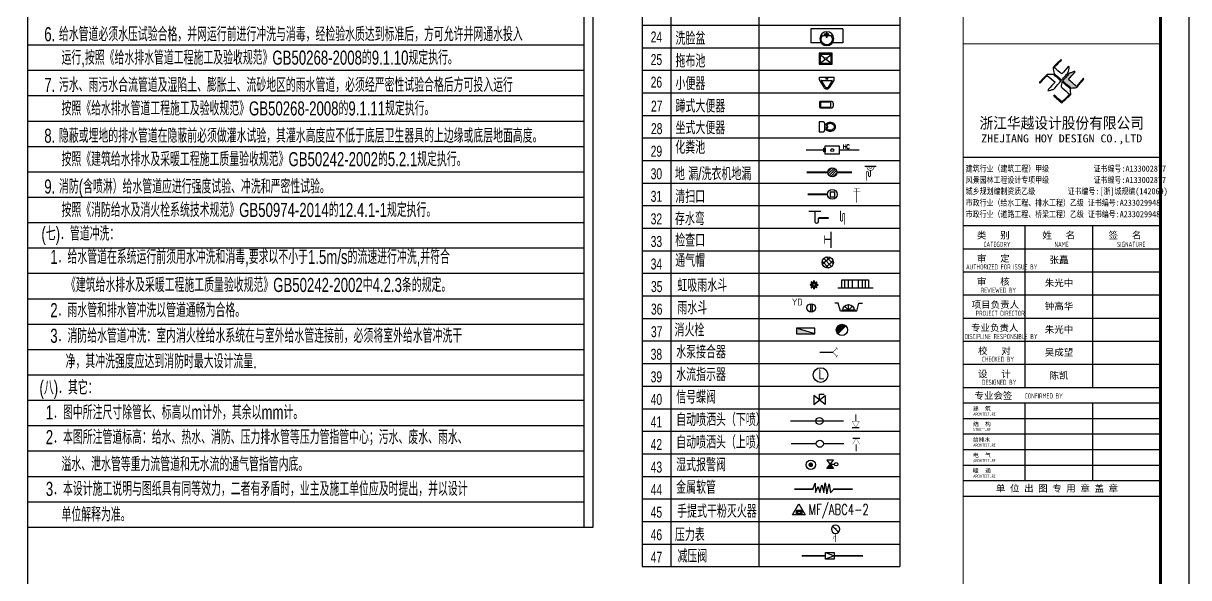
# Model space of a CAD drawing. Header units: millimetres. Extents: x 3804182 to 7463862, y 18008854 to 19247705.
# Drawn here: x 4766836 to 4808172, y 19074720 to 19094377 of the extents above; entities that cross this region are included whole.
import ezdxf
from ezdxf.enums import TextEntityAlignment as Align

# ---------------------------------------------------------------- set-up
doc = ezdxf.new("R2010")
doc.units = ezdxf.units.MM
doc.header["$LTSCALE"] = 1000
doc.header["$MEASUREMENT"] = 0
doc.linetypes.add('CONTINOUS', pattern=[0])
doc.linetypes.add('W_P', pattern=[7, 6, -1])
doc.layers.get('Defpoints').update_dxf_attribs({"color": 1})
for name, color, linetype in [('AXIS_外部', 171, 'Continuous'), ('EQUIP_地漏', 7, 'Continuous'), ('EQUIP_雨水斗', 7, 'Continuous'), ('HX-雨水斗', 140, 'Continuous'), ('JZ_0', 7, 'Continuous'), ('JZ__污水', 2, 'W_P'), ('JZ__污水标注', 2, 'Continuous'), ('JZ__给水', 3, 'Continuous'), ('JZ__给水标注', 3, 'Continuous'), ('JZ_DET1', 8, 'Continuous'), ('JZ_LVTRY', 9, 'Continuous'), ('JZ_TEXT', 42, 'Continuous'), ('JZ_TULI', 7, 'Continuous'), ('JZ_厨卫', 9, 'Continuous'), ('PIPE-消防', 1, 'Continuous'), ('PUB_TITLE', 4, 'Continuous'), ('TK', 4, 'Continuous'), ('VALVE_消防', 7, 'Continuous'), ('WP_F_PJ', 7, 'Continuous'), ('WP_G', 3, 'Continuous'), ('WP_G_PJ', 7, 'Continuous'), ('WP_L', 6, 'Continuous'), ('WP_L_PJ', 7, 'Continuous'), ('WP_P_PJ', 7, 'Continuous'), ('WP_S_PJ', 7, 'Continuous'), ('WW_F_PJ', 7, 'Continuous'), ('WW_PJ', 7, 'Continuous')]:
    doc.layers.add(name, color=color, linetype=linetype)
doc.styles.add('-宋体', font='', dxfattribs={"width": 0.8})
doc.styles.add('_HZTXT', font='txt.shx', dxfattribs={"width": 0.8, "bigfont": 'hztxt.shx'})
doc.styles.add('DIM_FONT', font='SIMPLEX', dxfattribs={"width": 0.7, "bigfont": 'GBCBIG'})
doc.styles.add('DXF', font='ros.shx', dxfattribs={"width": 0.7, "bigfont": 'hzs.shx'})
doc.styles.add('HT', font='simhei.ttf', dxfattribs={"width": 0.7})
doc.styles.add('HZ', font='rs.shx', dxfattribs={"width": 0.8, "bigfont": 'hztxt.shx'})
doc.styles.get("Standard").update_dxf_attribs({"font": 'gbenor.shx', "bigfont": 'gbcbig.shx'})
doc.styles.add('TSSD_REIN', font='tssdeng.shx', dxfattribs={"width": 0.7, "bigfont": 'tssdchn.shx'})
doc.styles.add('图签宋体', font='', dxfattribs={"height": 300})
doc.styles.add('图签黑体', font='simhei.ttf', dxfattribs={"height": 550})
doc.styles.get('-宋体').set_extended_font_data('SimSun')
doc.styles.get('图签宋体').set_extended_font_data('NSimSun')

# ---------------------------------------------------------------- blocks, each defined once
blk = doc.blocks.new('$QC011_1')
blk.add_line((0, 0), (0.5, 0))
blk.add_lwpolyline([(0.4, 0.5), (-0.4, 0.5), (0.4, -0.5), (-0.4, -0.5)], close=True)
blk.add_lwpolyline([(0, -0.5, 0.8, 0, 0), (0, 0, 0, 0, 0)], format="xyseb")
blk.add_circle((0.7, 0), 0.2)
at = {"width": 0.7, "flags": 1}
for tag in ['UNIT', 'WHAT', 'SPEC']:
    blk.add_attdef(tag, (0, 0), '', height=0.001, dxfattribs=at)
blk = doc.blocks.new('$QC011_0')
at = {"const_width": 62.5}
blk.add_lwpolyline([(-31, 0, 1), (31, 0, 1)], format="xyb", close=True, dxfattribs=at)
blk.add_circle((0, 0), 125)
at = {"style": 'HZ', "flags": 1}
for tag in ['UNIT', 'WHAT', 'SPEC']:
    blk.add_attdef(tag, (0, 0), '', height=0.001, dxfattribs=at)
blk = doc.blocks.new('$QC003_0')
blk.add_circle((0, 0), 125)
at = {"layer": 'Defpoints'}
blk.add_point((0, 0), dxfattribs=at)
at = {"style": 'HZ', "flags": 1}
for tag in ['UNIT', 'WHAT', 'SPEC']:
    blk.add_attdef(tag, (26, 0), '', height=0.001, dxfattribs=at)
blk = doc.blocks.new('$QC003_1')
blk.add_line((-125, -467), (125, -467))
at = {"const_width": 30}
blk.add_lwpolyline([(0, 0), (0, -250)], dxfattribs=at)
at = {"const_width": 10}
blk.add_lwpolyline([(-125, -250), (125, -250), (0, -467)], close=True, dxfattribs=at)
at = {"style": 'HZ', "width": 0.7, "flags": 1}
for tag in ['UNIT', 'WHAT', 'SPEC']:
    blk.add_attdef(tag, (0, 0), '', height=0.01, dxfattribs=at)
blk = doc.blocks.new('$QC005_1')
blk.add_circle((0, 0), 200)
blk.add_text('L', height=280).set_placement((-60, -117))
at = {"style": 'HZ', "flags": 1}
for tag in ['UNIT', 'WHAT', 'SPEC']:
    blk.add_attdef(tag, (0, 0), '', height=0.001, dxfattribs=at)
blk = doc.blocks.new('$VA037_1')
for p, q in [((0, 0), (0, 0.51)), ((0, 0.51), (0.4, 0.51))]:
    blk.add_line(p, q)
blk.add_lwpolyline([(-0.5, 0.4), (-0.5, -0.4), (0.5, 0.4), (0.5, -0.4)], close=True)
at = {"width": 0.7, "flags": 1}
for tag in ['UNIT', 'WHAT', 'SPEC']:
    blk.add_attdef(tag, (0, 0), '', height=0.001, dxfattribs=at)
blk = doc.blocks.new('_LV12')
for p, q in [((-250, -50), (-39, -219)), ((-250, -450), (-39, -281)), ((39, -219), (250, -50)), ((39, -281), (250, -450))]:
    blk.add_line(p, q)
for points in [[(300, -500), (300, 0), (-300, 0), (-300, -500)], [(250, -450), (250, -50), (-250, -50), (-250, -450)]]:
    blk.add_lwpolyline(points, close=True)
blk.add_circle((0, -250), 50)
blk = doc.blocks.new('_LV7')
for p, q in [((-170, -61), (-170, 0)), ((-170, 0), (170, 0)), ((170, -61), (170, 0)), ((-162, -88), (-69, -231)), ((-124, -91), (-43, -216)), ((-116, -76), (116, -76)), ((43, -216), (124, -91)), ((69, -231), (162, -88))]:
    blk.add_line(p, q)
blk.add_circle((0, -38), 17.7)
for centre, radius, start, end in [((-120, -61), 50, 180, 213.0863), ((-116, -86), 10, 90, 213.0863), ((0, -191), 80, 210, 330), ((0, -191), 50, 210, 330), ((116, -86), 10, 326.9137, 90), ((120, -61), 50, 326.9137, 0)]:
    blk.add_arc(centre, radius, start, end)
blk = doc.blocks.new('_LV6')
for p, q in [((-140, -340), (-140, -780)), ((-110, -340), (-110, -770)), ((100, -300), (-100, -300)), ((100, -330), (-100, -330)), ((110, -770), (110, -340)), ((140, -780), (140, -340)), ((140, -770), (-140, -770)), ((-30, -890), (30, -890))]:
    blk.add_line(p, q)
for centre, radius, start, end in [((-100, -340), 40, 90, 180), ((-100, -340), 10, 90, 180), ((100, -340), 40, 0, 90), ((100, -340), 10, 0, 90), ((-30, -780), 110, 180, 270), ((30, -780), 110, 270, 0)]:
    blk.add_arc(centre, radius, start, end)
blk = doc.blocks.new('_LV5')
for p, q in [((210, 0), (-210, 0)), ((-210, 0), (-210, -180)), ((210, -180), (210, 0)), ((160, -230), (-160, -230)), ((-101, -230), (-101, -254)), ((101, -230), (101, -254))]:
    blk.add_line(p, q)
blk.add_lwpolyline([(-135, -469, 0.080312), (-123, -544, 0.089014), (-92, -602, 0.104918), (-46, -639, 0.119812), (0, -650, 0.119812), (46, -639, 0.104918), (92, -602, 0.089014), (123, -544, 0.080312), (135, -469, 0.080312), (123, -395, 0.089014), (92, -337, 0.104918), (46, -300, 0.119812), (0, -288, 0.119812), (-46, -300, 0.104918), (-92, -337, 0.089014), (-123, -395, 0.080312)], format="xyb", close=True)
for points in [[(-39, -318, 0.073567), (-36, -339, 0.084454), (-27, -356, 0.10642), (-14, -368, 0.129709), (0, -372, 0.129709), (14, -368, 0.10642), (27, -356, 0.084454), (36, -339, 0.073567), (39, -318, 0.073567), (36, -298, 0.014016), (35, -295, 0.10642)], [(-35, -295, 0.013578), (-36, -298, 0.073567), (-39, -318, 0.073567)]]:
    blk.add_lwpolyline(points, format="xyb")
for centre, radius, start, end in [((-160, -180), 50, 180, 270), ((102, -469), 287, 161.6333, 180), ((102, -469), 287, 180, 198.3667), ((52, -453), 235, 141.2863, 161.6333), ((20, -427), 194, 134.8144, 141.2863), ((-151, -254), 50, 314.8144, 360), ((151, -254), 50, 180, 225.2555), ((-20, -427), 194, 38.7137, 45.2555), ((-52, -453), 235, 18.3667, 38.7137), ((160, -180), 50, 270, 360), ((-102, -469), 287, 0, 18.3667), ((-102, -469), 287, 341.6333, 360), ((52, -486), 235, 198.3667, 218.7137), ((20, -512), 194, 218.7137, 242.6714), ((0, -551), 150, 242.6714, 270), ((0, -551), 150, 270, 297.3286), ((-20, -512), 194, 297.3286, 321.2863), ((-52, -486), 235, 321.2863, 341.6333)]:
    blk.add_arc(centre, radius, start, end)
blk = doc.blocks.new('$QC001_2')
blk.add_line((-141, 59), (141, 341))
at = {"const_width": 200}
blk.add_lwpolyline([(71, 271, 0.668179), (-100, 200, 0.198912), (-71, 129, 1)], format="xyb", dxfattribs=at)
blk.add_circle((0, 200), 200)
at = {"style": 'HZ', "flags": 1}
for tag in ['UNIT', 'WHAT', 'SPEC']:
    blk.add_attdef(tag, (0, 0), '', height=0.0008, dxfattribs=at)
blk = doc.blocks.new('$QC001_5')
blk.add_line((-325, 200), (325, 0))
blk.add_lwpolyline([(325, 0), (325, 200), (-325, 200), (-325, 0)], close=True)
blk.add_solid([(-325, 200), (325, 200), (-325, 200), (325, 0)])
at = {"flags": 1}
for tag in ['UNIT', 'WHAT', 'SPEC']:
    blk.add_attdef(tag, (0, 0), '', height=0.001, dxfattribs=at)
blk = doc.blocks.new('$PS024_2')
blk.add_line((348, 500), (-52, 500))
for points, const_width in [([(275, 500, -1.067664), (25, 500)], 20), ([(205, 500, -1.159101), (95, 500, -1.067664)], 20), ([(0, 0), (0, 288, -1), (75, 288), (75, 188, 1), (150, 188), (150, 367)], 30)]:
    blk.add_lwpolyline(points, format="xyb", dxfattribs=dict(const_width=const_width))
at = {"style": 'HZ', "width": 0.7, "flags": 1}
for tag in ['WHAT', 'SPEC', 'UNIT']:
    blk.add_attdef(tag, (0, 0), '', height=0.001, dxfattribs=at)
blk = doc.blocks.new('$QC031_1')
blk.add_line((-93, 357), (93, 543))
blk.add_lwpolyline([(93, 543, 0, 50, 0), (-31, 456, 50, 50, 0)], format="xyseb")
for points, const_width in [([(0, 300), (0, 0)], 30), ([(0, 182), (75, 182), (75, 107)], 7.5)]:
    blk.add_lwpolyline(points, dxfattribs=dict(const_width=const_width))
blk.add_circle((0, 450), 150)
at = {"style": 'HZ', "flags": 1}
for tag in ['UNIT', 'WHAT', 'SPEC']:
    blk.add_attdef(tag, (0, 0), '', height=0.001, dxfattribs=at)
blk = doc.blocks.new('$QC004_1')
for points, const_width in [([(0, 0), (464, 0)], 50), ([(464, 0), (605, 141)], 20), ([(464, 0), (605, -141)], 20), ([(641, 106), (570, 177)], 20), ([(641, -106), (570, -177)], 20)]:
    blk.add_lwpolyline(points, dxfattribs=dict(const_width=const_width))
at = {"style": 'HZ', "flags": 1}
for tag in ['UNIT', 'WHAT', 'SPEC']:
    blk.add_attdef(tag, (0, 0), '', height=0.001, dxfattribs=at)
blk = doc.blocks.new('$PS004_0')
at = {"color": 7}
for p, q in [((-0.1, 0.49), (-0.1, -0.49)), ((0.1, 0.49), (0.1, -0.49))]:
    blk.add_line(p, q, dxfattribs=at)
blk.add_circle((0, 0), 0.5)
blk.add_text('YD', height=0.8).set_placement((-2.27, 0.29))
at = {"style": 'HZ', "flags": 1}
for tag in ['UNIT', 'WHAT', 'SPEC']:
    blk.add_attdef(tag, (0, 0), '', height=0.001, dxfattribs=at)
blk = doc.blocks.new('GPS_ws_dbqpw')
at = {"linetype": 'CONTINOUS'}
blk.add_line((93, 229), (-330, 229), dxfattribs=at)
at = {"linetype": 'CONTINOUS', "const_width": 45}
blk.add_lwpolyline([(0, 0), (0, -131, -1), (-118, -131), (-118, 229)], format="xyb", dxfattribs=at)
blk = doc.blocks.new('GPS_ws_jxk')
for points, const_width in [([(-220, 0), (0, 0)], 45), ([(-220, 150), (-220, -150)], 25)]:
    blk.add_lwpolyline(points, dxfattribs=dict(const_width=const_width))
blk = doc.blocks.new('GPS_ws_tqm')
for p, q in [((-1.95, 2.37), (0.26, 0.03)), ((0.81, 3.73), (-1.85, 1.3)), ((-1.4, 3.37), (1.3, 0.55)), ((1.85, 2.63), (-0.75, 0.19)), ((-0.55, 3.93), (1.88, 1.46))]:
    blk.add_line(p, q)
blk.add_circle((-0.03, 1.99), 2)
blk = doc.blocks.new('GPS_ws_dlpm')
for p, q in [((-108, 9), (-9, 108)), ((-100, -40), (40, 100)), ((-76, -76), (76, 76)), ((-38, -101), (101, 38)), ((12, -107), (107, -12))]:
    blk.add_line(p, q)
blk.add_circle((0, 0), 108)
blk = doc.blocks.new('GPS_ws_qskpm')
blk.add_lwpolyline([(-55, -55), (55, -55), (55, 55), (-55, 55)], close=True)
blk.add_circle((0, 0), 115)
blk = doc.blocks.new('$PS003_1')
for points, const_width in [([(-125, 407), (125, 407)], 20), ([(-100, 500), (100, 500)], 20), ([(0, 500), (0, 0)], 30)]:
    blk.add_lwpolyline(points, dxfattribs=dict(const_width=const_width))
at = {"style": 'HZ', "width": 0.7, "flags": 1}
for tag in ['UNIT', 'WHAT', 'SPEC']:
    blk.add_attdef(tag, (0, 0), '', height=0.001, dxfattribs=at)
blk = doc.blocks.new('_E33IEP')
for p, q in [((44, -21), (44, 20)), ((44, 20), (194, 20)), ((135, 135), (135, 20)), ((194, 20), (194, -21)), ((194, -21), (44, -21)), ((135, -21), (135, -144))]:
    blk.add_line(p, q)
for centre, radius in [((248, -5), 246), ((106, 56), 26.7), ((105, -55), 26.7)]:
    blk.add_circle(centre, radius)
blk.add_arc((274, -5), 197, 225.2527, 134.7473)
at = {"style": 'DIM_FONT', "width": 0.8, "flags": 9}
for tag in ['XSIZE', 'YSIZE']:
    blk.add_attdef(tag, (0, 0), '', height=0.5, dxfattribs=at)
at = {"width": 0.8, "flags": 9}
for tag in ['XSIZE', 'YSIZE']:
    blk.add_attdef(tag, (2, -251), '', height=150, dxfattribs=at)
blk = doc.blocks.new('$VA011_1')
blk.add_lwpolyline([(-0.5, 0.4), (0.5, 0.4), (0.5, -0.4), (-0.5, -0.4)], close=True)
blk.add_lwpolyline([(-0.5, 0.4), (0.5, 0), (-0.5, -0.4)])
at = {"width": 0.7, "flags": 1}
for tag in ['UNIT', 'WHAT', 'SPEC']:
    blk.add_attdef(tag, (0, 0), '', height=0.001, dxfattribs=at)
blk = doc.blocks.new('$QC006_2')
for points in [[(0, 260), (150, 0), (-150, 0)], [(-57, 109), (67, 109), (67, 19), (-57, 19)]]:
    blk.add_lwpolyline(points, close=True)
for points in [[(-57, 109), (67, 109), (67, 19), (-57, 109)], [(67, 19), (-57, 109), (-57, 19), (67, 109)], [(67, 109), (67, 19), (-57, 109), (-57, 19)]]:
    blk.add_solid(points)
at = {"style": 'HZ', "flags": 1}
for tag in ['UNIT', 'WHAT', 'SPEC']:
    blk.add_attdef(tag, (0, 0), '', height=0.001, dxfattribs=at)
at = {"style": 'HZ', "width": 0.7}
blk.add_attdef('TXT', (227, -1), '', height=250, dxfattribs=at)
blk = doc.blocks.new('$TWTSYS$00000552')
for p, q in [((-0.13, 0.02), (-0.36, 0.05)), ((-0.11, 0.08), (-0.29, 0.22)), ((-0.22, 0.29), (-0.22, 0.29)), ((-0.08, 0.11), (-0.22, 0.29)), ((-0.02, 0.13), (-0.05, 0.36)), ((0.02, 0.13), (0.05, 0.36)), ((0.05, 0.36), (0.05, 0.36)), ((0.08, 0.11), (0.22, 0.29)), ((0.11, 0.08), (0.29, 0.22)), ((0.13, 0.02), (0.36, 0.05)), ((0.29, 0.22), (0.29, 0.22)), ((-0.13, -0.02), (-0.36, -0.05)), ((-0.11, -0.08), (-0.29, -0.22)), ((-0.08, -0.11), (-0.22, -0.29)), ((-0.02, -0.13), (-0.05, -0.36)), ((-0.05, -0.36), (-0.05, -0.36)), ((0.02, -0.13), (0.05, -0.36)), ((0.08, -0.11), (0.22, -0.29)), ((0.11, -0.08), (0.29, -0.22)), ((0.13, -0.02), (0.36, -0.05)), ((0.22, -0.29), (0.22, -0.29)), ((0.36, -0.05), (0.36, -0.05))]:
    blk.add_line(p, q)
blk.add_circle((0, 0), 0.136)
for centre, radius, start, end in [((-0.37, 0), 0.047, 75.6038, 277.9707), ((-0.26, 0.26), 0.0468, 36.4862, 233.179), ((0, 0.37), 0.0468, 351.4862, 188.179), ((0.26, 0.26), 0.0468, 306.4862, 143.179), ((0.37, 0), 0.0478, 255.4656, 104.1996), ((-0.26, -0.26), 0.047, 120.6038, 322.9707), ((0, -0.37), 0.0468, 171.4862, 8.179), ((0.26, -0.26), 0.0468, 216.4862, 53.179)]:
    blk.add_arc(centre, radius, start, end)
blk = doc.blocks.new('虹吸ysd')
at = {"color": 0}
for p, q in [((-626, 0), (626, 0)), ((-478, 0), (-478, 291)), ((-478, 291), (466, 291)), ((-374, 0), (-374, 291)), ((-242, 0), (-242, 291)), ((-103, 0), (-103, 291)), ((111, 0), (111, 291)), ((247, 0), (247, 291)), ((359, 0), (359, 291)), ((466, 291), (466, 0))]:
    blk.add_line(p, q, dxfattribs=at)
blk = doc.blocks.new('2012_0718_145648')
at = {"linetype": 'ByBlock'}
for p, q in [((-368, 285), (-487, 285)), ((-288, 0), (-368, 285)), ((-288, 0), (288, 0)), ((-240, 32), (240, 32)), ((0, 32), (-141, 174)), ((0, 32), (0, 232)), ((0, 32), (141, 174)), ((288, 0), (368, 285)), ((368, 285), (487, 285))]:
    blk.add_line(p, q, dxfattribs=at)
blk.add_arc((3, 32), 200, 0, 180, dxfattribs=at)
blk = doc.blocks.new('A$C053D6479')
at = {"layer": 'PUB_TITLE'}
h = blk.add_hatch(color=256, dxfattribs=at)
h.dxf.hatch_style = 1
edge = h.paths.add_edge_path()
edge.add_spline(control_points=[(1026, 827), (1105, 920), (1188, 1008), (1266, 1102)], knot_values=[13, 13, 13, 13, 14, 14, 14, 14], degree=3, periodic=0)
edge.add_spline(control_points=[(1266, 1102), (1258, 1111), (1249, 1119), (1239, 1116)], knot_values=[12, 12, 12, 12, 13, 13, 13, 13], degree=3, periodic=0)
edge.add_spline(control_points=[(1239, 1116), (1210, 1107), (1179, 1092), (1144, 1077)], knot_values=[11, 11, 11, 11, 12, 12, 12, 12], degree=3, periodic=0)
edge.add_spline(control_points=[(1144, 1077), (1109, 1063), (1069, 1053), (1047, 1038)], knot_values=[10, 10, 10, 10, 11, 11, 11, 11], degree=3, periodic=0)
edge.add_spline(control_points=[(1047, 1038), (1028, 1026), (1007, 992), (991, 972)], knot_values=[9, 9, 9, 9, 10, 10, 10, 10], degree=3, periodic=0)
edge.add_spline(control_points=[(991, 972), (942, 913), (899, 868), (849, 810)], knot_values=[8, 8, 8, 8, 9, 9, 9, 9], degree=3, periodic=0)
edge.add_spline(control_points=[(849, 810), (842, 801), (822, 776), (822, 775)], knot_values=[7, 7, 7, 7, 8, 8, 8, 8], degree=3, periodic=0)
edge.add_spline(control_points=[(822, 775), (823, 771), (848, 752), (859, 744)], knot_values=[6, 6, 6, 6, 7, 7, 7, 7], degree=3, periodic=0)
edge.add_spline(control_points=[(859, 744), (949, 670), (1035, 592), (1122, 521)], knot_values=[5, 5, 5, 5, 6, 6, 6, 6], degree=3, periodic=0)
edge.add_spline(control_points=[(1122, 521), (1153, 527), (1185, 530), (1217, 533)], knot_values=[4, 4, 4, 4, 5, 5, 5, 5], degree=3, periodic=0)
edge.add_spline(control_points=[(1217, 533), (1246, 535), (1293, 532), (1316, 542)], knot_values=[3, 3, 3, 3, 4, 4, 4, 4], degree=3, periodic=0)
edge.add_spline(control_points=[(1316, 542), (1327, 547), (1338, 565), (1349, 579)], knot_values=[2, 2, 2, 2, 3, 3, 3, 3], degree=3, periodic=0)
edge.add_spline(control_points=[(1349, 579), (1423, 670), (1507, 759), (1572, 848)], knot_values=[1, 1, 1, 1, 2, 2, 2, 2], degree=3, periodic=0)
edge.add_spline(control_points=[(1572, 848), (1564, 852), (1561, 861), (1551, 862)], knot_values=[0, 0, 0, 0, 1, 1, 1, 1], degree=3, periodic=0)
edge.add_spline(control_points=[(1551, 862), (1469, 769), (1393, 671), (1310, 579)], knot_values=[15, 15, 15, 15, 16, 16, 16, 16], degree=3, periodic=0)
edge.add_spline(control_points=[(1310, 579), (1216, 662), (1118, 742), (1026, 827)], knot_values=[14, 14, 14, 14, 15, 15, 15, 15], degree=3, periodic=0)
at = {"layer": 'TK'}
for points, knots in [([(1031, 1298), (1066, 1286), (1054, 1262), (1045, 1224), (1036, 1188), (1031, 1158), (1024, 1121), (1020, 1104), (1017, 1085), (1012, 1071), (1004, 1052), (976, 1026), (956, 1003), (906, 946), (866, 899), (814, 839), (806, 829), (789, 806), (787, 806), (777, 804), (728, 856), (719, 864), (651, 922), (580, 978), (514, 1036), (509, 1106), (488, 1176), (479, 1247), (570, 1343), (663, 1436), (758, 1526), (764, 1523), (768, 1518), (774, 1515), (693, 1422), (599, 1343), (520, 1249), (607, 1171), (698, 1096), (789, 1021), (874, 1109), (950, 1206), (1031, 1298)], [0, 0, 0, 0, 1, 1, 1, 2, 2, 2, 3, 3, 3, 4, 4, 4, 5, 5, 5, 6, 6, 6, 7, 7, 7, 8, 8, 8, 9, 9, 9, 10, 10, 10, 11, 11, 11, 12, 12, 12, 13, 13, 13, 14, 14, 14, 14]), ([(555, 949), (624, 891), (699, 833), (760, 773), (689, 691), (614, 604), (539, 517), (529, 505), (516, 487), (506, 482), (492, 475), (469, 472), (452, 467), (416, 456), (383, 448), (342, 438), (323, 433), (297, 422), (293, 440), (291, 452), (313, 470), (322, 480), (400, 566), (477, 652), (553, 736), (460, 815), (366, 894), (270, 970), (183, 883), (101, 791), (16, 703), (-18, 714), (9, 735), (28, 755), (103, 838), (192, 930), (266, 1005), (319, 1009), (387, 1005), (442, 1007), (456, 1008), (472, 1011), (485, 1007), (507, 1000), (534, 967), (555, 949)], [0, 0, 0, 0, 1, 1, 1, 2, 2, 2, 3, 3, 3, 4, 4, 4, 5, 5, 5, 6, 6, 6, 7, 7, 7, 8, 8, 8, 9, 9, 9, 10, 10, 10, 11, 11, 11, 12, 12, 12, 13, 13, 13, 14, 14, 14, 15, 15, 15, 15]), ([(1551, 862), (1561, 861), (1564, 852), (1572, 848), (1507, 759), (1423, 670), (1349, 579), (1338, 565), (1327, 547), (1316, 542), (1293, 532), (1246, 535), (1217, 533), (1185, 530), (1153, 527), (1122, 521), (1035, 592), (949, 670), (859, 744), (848, 752), (823, 771), (822, 775), (822, 776), (842, 801), (849, 810), (899, 868), (942, 913), (991, 972), (1007, 992), (1028, 1026), (1047, 1038), (1069, 1053), (1109, 1063), (1144, 1077), (1179, 1092), (1210, 1107), (1239, 1116), (1249, 1119), (1258, 1111), (1266, 1102), (1188, 1008), (1105, 920), (1026, 827), (1118, 742), (1216, 662), (1310, 579), (1393, 671), (1469, 769), (1551, 862)], [0, 0, 0, 0, 1, 1, 1, 2, 2, 2, 3, 3, 3, 4, 4, 4, 5, 5, 5, 6, 6, 6, 7, 7, 7, 8, 8, 8, 9, 9, 9, 10, 10, 10, 11, 11, 11, 12, 12, 12, 13, 13, 13, 14, 14, 14, 15, 15, 15, 16, 16, 16, 16]), ([(1097, 490), (1100, 425), (1106, 361), (1107, 294), (1018, 207), (925, 121), (830, 33), (818, 21), (800, 0), (787, 0), (768, -1), (725, 49), (712, 60), (662, 103), (616, 143), (568, 186), (545, 207), (518, 224), (499, 250), (501, 259), (511, 261), (516, 267), (609, 192), (696, 111), (785, 33), (883, 118), (977, 208), (1070, 298), (992, 373), (892, 456), (803, 534), (791, 544), (768, 561), (766, 569), (761, 588), (776, 634), (780, 655), (785, 690), (788, 721), (795, 746), (897, 661), (998, 576), (1097, 490)], [0, 0, 0, 0, 1, 1, 1, 2, 2, 2, 3, 3, 3, 4, 4, 4, 5, 5, 5, 6, 6, 6, 7, 7, 7, 8, 8, 8, 9, 9, 9, 10, 10, 10, 11, 11, 11, 12, 12, 12, 13, 13, 13, 14, 14, 14, 14])]:
    blk.add_open_spline(points, degree=3, knots=knots, dxfattribs=at)
blk = doc.blocks.new('GeYuanFrame_81732782', base_point=(20.09, 4.53))
at = {"layer": 'PUB_TITLE'}
for points in [[(803.09, 235.33), (803.09, 292.73)], [(827.09, 235.33), (827.09, 292.73)], [(803.09, 202.33), (803.09, 229.83)], [(827.09, 202.33), (827.09, 229.83)]]:
    blk.add_lwpolyline(points, dxfattribs=at)
at = {"layer": 'TK'}
for p, q in [((781.09, 316.93), (851.09, 316.93)), ((781.09, 284.53), (851.09, 284.53)), ((781.09, 276.33), (851.09, 276.33)), ((781.09, 268.13), (851.09, 268.13)), ((781.09, 259.93), (851.09, 259.93)), ((781.09, 251.73), (851.09, 251.73)), ((781.09, 243.53), (851.09, 243.53)), ((781.09, 235.33), (851.09, 235.33)), ((781.09, 235.33), (851.09, 235.33))]:
    blk.add_line(p, q, dxfattribs=at)
blk.add_lwpolyline([(20.09, 4.53), (20.09, 598.53), (861.09, 598.53), (861.09, 4.53)], close=True, dxfattribs=at)
at = {"layer": 'TK', "const_width": 1}
blk.add_lwpolyline([(45.09, 588.53), (851.09, 588.53), (851.09, 14.53), (45.09, 14.53)], close=True, dxfattribs=at)
at = {"layer": 'TK'}
for points, const_width in [([(781.09, 588.53), (781.09, 14.53)], 0.4), ([(781.09, 357.14), (851.09, 357.14)], 0.35), ([(781.09, 292.73), (851.09, 292.73)], 0.35), ([(781.09, 292.73), (851.09, 292.73)], 0.35), ([(781.09, 235.33), (851.09, 235.33)], 0.35), ([(781.09, 202.33), (851.09, 202.33)], 0.35)]:
    blk.add_lwpolyline(points, dxfattribs=dict(at, const_width=const_width))
for points in [[(781.09, 292.73), (851.09, 292.73)], [(781.09, 235.33), (851.09, 235.33)], [(781.09, 229.83), (851.09, 229.83)], [(781.09, 224.33), (851.09, 224.33)], [(781.09, 218.83), (851.09, 218.83)], [(781.09, 213.33), (851.09, 213.33)], [(781.09, 207.83), (851.09, 207.83)], [(781.09, 202.33), (851.09, 202.33)], [(781.09, 196.83), (851.09, 196.83)]]:
    blk.add_lwpolyline(points, dxfattribs=at)
at = {"layer": 'PUB_TITLE', "xscale": 0.01000000000021828, "yscale": 0.01000000000021828, "zscale": 0.01}
blk.add_blockref('A$C053D6479', (808.19, 336.27), dxfattribs=at)
at = {"layer": 'TK'}
for s, height, style, width, p in [('浙江华越设计股份有限公司', 3.96, 'HT', 0.9, (816.07, 329.16)), ('ZHEJIANG HOY DESIGN CO.,LTD', 2.8, '图签黑体', 1.11, (816.06, 323.29))]:
    blk.add_text(s, height=height, dxfattribs=dict(at, style=style, width=width)).set_placement(p, align=Align.MIDDLE)
for s, height, style, width, p in [('建筑行业（建筑工程）甲级           证书编号:A133002877', 2.2, '-宋体', 0.8, (782, 311.83)), ('风景园林工程设计专项甲级           证书编号:A133002877', 2.2, '-宋体', 0.8, (782, 307.81)), ('城乡规划编制资质乙级        证书编号:[浙]城规编(142069)', 2.2, '-宋体', 0.8, (782, 303.82)), ('市政行业（给水工程、排水工程）乙级 证书编号:A233029948', 2.2, '-宋体', 0.8, (782, 299.74)), ('市政行业（道路工程、桥梁工程）乙级 证书编号:A233029948', 2.2, '-宋体', 0.8, (782, 295.69)), ('CATEGORY', 1.8, 'TSSD_REIN', 0.7, (788.32, 285.17)), ('NAME', 1.8, 'TSSD_REIN', 0.7, (813.51, 285.17)), ('SIGNATURE', 1.8, 'TSSD_REIN', 0.7, (835.66, 285.17)), ('AUTHORIZED FOR ISSUE BY', 1.8, 'TSSD_REIN', 0.7, (782.12, 277.17)), ('REVIEWED BY', 1.8, 'TSSD_REIN', 0.7, (787.36, 268.91)), ('PROJECT DIRECTOR', 1.8, 'TSSD_REIN', 0.7, (785.55, 260.74)), ('DISCIPLINE RESPONSIBLE BY', 1.8, 'TSSD_REIN', 0.7, (781.57, 252.48)), ('CHECKED BY', 1.8, 'TSSD_REIN', 0.7, (787.75, 244.44)), ('DESIGNED BY', 1.8, 'TSSD_REIN', 0.7, (787.76, 236.27)), ('CONFIRMED BY', 1.8, 'TSSD_REIN', 0.7, (802.94, 231.42)), ('ARCHITECTURE', 1.08, 'TSSD_REIN', 0.7, (784.65, 225.34)), ('STRUCTURE', 1.08, 'TSSD_REIN', 0.7, (784.65, 219.84)), ('ARCHITECTURE', 1.08, 'TSSD_REIN', 0.7, (784.65, 214.34)), ('ARCHITECTURE', 1.08, 'TSSD_REIN', 0.7, (784.65, 208.84)), ('ARCHITECTURE', 1.08, 'TSSD_REIN', 0.7, (784.65, 203.34))]:
    blk.add_text(s, height=height, dxfattribs=dict(at, style=style, width=width)).set_placement(p)
at = {"layer": 'TK', "style": '图签宋体'}
for s, height, p in [('类   别', 2.4, (785.97, 288.09)), ('姓   名', 2.4, (809.2, 288.09)), ('签   名', 2.4, (832.68, 288.09)), ('审   定', 2.4, (785.97, 279.89)), ('审   核', 2.4, (785.97, 271.69)), ('项目负责人', 2.4, (784.13, 263.49)), ('专业负责人', 2.4, (783.89, 255.29)), ('校   对', 2.4, (786.38, 247.09)), ('设   计', 2.4, (786.36, 238.89)), ('专业会签', 2.4, (785.12, 231.24)), ('建  筑', 1.44, (784.61, 227.11)), ('结  构', 1.44, (784.61, 221.61)), ('给排水', 1.44, (784.61, 216.11)), ('电  气', 1.44, (784.61, 210.61)), ('暖  通', 1.44, (784.61, 205.11)), ('单 位 出 图 专 用 章 盖 章', 2.4, (792.72, 198.35))]:
    blk.add_text(s, height=height, dxfattribs=at).set_placement(p)
at = {"layer": 'TK', "char_height": 2.4, "width": 24, "attachment_point": 5, "style": '图签宋体'}
for s, insert in [('张矗', (815.09, 280.4)), ('朱光中', (815.09, 272.23)), ('钟高华', (815.09, 264.03)), ('朱光中', (815.09, 255.76)), ('吴成望', (815.09, 247.63)), ('陈凯', (815.09, 239.43))]:
    blk.add_mtext(s, dxfattribs=dict(at, insert=insert))
blk = doc.blocks.new('$VALVE$00000546')
for p, q in [((-371, -30), (-282, 187)), ((-282, 187), (-271, -153)), ((-271, -153), (-183, 65)), ((-183, 65), (-127, -153)), ((-127, -153), (-55, 121)), ((-55, 121), (17, -153)), ((17, -153), (72, 191)), ((72, 191), (131, -191)), ((131, -191), (211, 154)), ((211, 154), (261, -156)), ((261, -156), (371, -30))]:
    blk.add_line(p, q)
for p in [(-371, -30), (371, -30)]:
    blk.add_point(p)

msp = doc.modelspace()

# ---------------------------------------------------------------- linework, layer by layer
at = {"layer": 'JZ_0', "color": 8}
for p, q in [((4766997.4, 19059384.9), (4766997.4, 19114312.5)), ((4786727.3, 19076512.5), (4786727.3, 19114312.5)), ((4787049.3, 19076512.5), (4787049.3, 19114312.5)), ((4766997.4, 19093612.5), (4786727.3, 19093612.5)), ((4766997.4, 19092712.5), (4786727.3, 19092712.5)), ((4766997.4, 19091812.5), (4786727.3, 19091812.5)), ((4766997.4, 19090912.5), (4786727.3, 19090912.5)), ((4766997.4, 19090012.5), (4786727.3, 19090012.5)), ((4766997.4, 19089112.5), (4786727.3, 19089112.5)), ((4766997.4, 19088212.5), (4786727.3, 19088212.5)), ((4766997.4, 19087312.5), (4786727.3, 19087312.5)), ((4766997.4, 19086412.5), (4786727.3, 19086412.5)), ((4766997.4, 19085512.5), (4786727.3, 19085512.5)), ((4766997.4, 19084612.5), (4786727.3, 19084612.5)), ((4766997.4, 19083712.5), (4786727.3, 19083712.5)), ((4766997.4, 19082812.5), (4786727.3, 19082812.5)), ((4766997.4, 19081912.5), (4786727.3, 19081912.5)), ((4766997.4, 19081012.5), (4786727.3, 19081012.5)), ((4766997.4, 19080112.5), (4786727.3, 19080112.5)), ((4766997.4, 19079212.5), (4786727.3, 19079212.5)), ((4766997.4, 19078312.5), (4786727.3, 19078312.5)), ((4766997.4, 19077412.5), (4786727.3, 19077412.5)), ((4766997.4, 19076512.5), (4787049.3, 19076512.5))]:
    msp.add_line(p, q, dxfattribs=at)
at = {"layer": 'JZ_0', "color": 3}
for p, q in [((4788789.6, 19114312.5), (4788789.6, 19075112.5)), ((4789801.4, 19114312.5), (4789801.4, 19075112.5)), ((4792929.4, 19114312.5), (4792929.4, 19091912.5)), ((4797929.4, 19114312.5), (4797929.4, 19075112.5)), ((4789801.4, 19093512.5), (4789801.4, 19075112.5)), ((4792929.4, 19093512.5), (4792929.4, 19075112.5)), ((4788789.6, 19075112.5), (4797929.4, 19075112.5))]:
    msp.add_line(p, q, dxfattribs=at)
at = {"layer": 'JZ_0', "linetype": 'CONTINOUS'}
for p, q in [((4795281.3, 19090029.5), (4795778.9, 19090029.5)), ((4795281.3, 19089737.7), (4795281.3, 19090029.5)), ((4795778.9, 19090029.5), (4795778.9, 19089737.7)), ((4795778.9, 19089737.7), (4795281.3, 19089737.7))]:
    msp.add_line(p, q, dxfattribs=at)
msp.add_circle((4795530.1, 19089883.6), 49.8, dxfattribs=at)
msp.add_circle((4795530.1, 19089883.6), 49.8, dxfattribs=at)
at = {"layer": 'JZ__污水', "const_width": 70}
for points in [[(4795370.1, 19089096), (4794624.8, 19089096)], [(4795694.1, 19089096), (4796227, 19089096)], [(4795360.5, 19088309.6), (4794658.1, 19088309.6)], [(4795034.1, 19087479.1), (4795397.2, 19087479.1)]]:
    msp.add_lwpolyline(points, dxfattribs=at)
at = {"layer": 'JZ__污水标注', "const_width": 30}
msp.add_lwpolyline([(4795971.9, 19087237.6), (4795971.9, 19087599.3, 1), (4795896.9, 19087599.3), (4795896.9, 19087399.3, -1), (4795821.9, 19087399.3), (4795821.9, 19087734)], format="xyb", dxfattribs=at)
at = {"layer": 'JZ__给水', "const_width": 50}
msp.add_lwpolyline([(4795483.4, 19086408.8), (4795483.4, 19086987.8)], dxfattribs=at)
at = {"layer": 'JZ_DET1'}
for p, q in [((4788789.6, 19094312.5), (4797929.4, 19094312.5)), ((4788789.6, 19093512.5), (4797929.4, 19093512.5)), ((4788789.6, 19092712.5), (4797929.4, 19092712.5)), ((4788789.6, 19091912.5), (4797929.4, 19091912.5)), ((4788789.6, 19091112.5), (4797929.4, 19091112.5)), ((4788789.6, 19090312.5), (4797929.4, 19090312.5)), ((4788789.6, 19089512.5), (4797929.4, 19089512.5)), ((4788789.6, 19088712.5), (4797929.4, 19088712.5)), ((4788789.6, 19087912.5), (4797929.4, 19087912.5)), ((4788789.6, 19087112.5), (4797929.4, 19087112.5)), ((4788789.6, 19086312.5), (4797929.4, 19086312.5)), ((4788789.6, 19085512.5), (4797929.4, 19085512.5)), ((4788789.6, 19084712.5), (4797929.4, 19084712.5)), ((4788789.6, 19083912.5), (4797929.4, 19083912.5)), ((4788789.6, 19083112.5), (4797929.4, 19083112.5)), ((4788789.6, 19082312.5), (4797929.4, 19082312.5)), ((4788789.6, 19081512.5), (4797929.4, 19081512.5)), ((4788789.6, 19080712.5), (4797929.4, 19080712.5)), ((4788789.6, 19079912.5), (4797929.4, 19079912.5)), ((4788789.6, 19079112.5), (4797929.4, 19079112.5)), ((4788789.6, 19078312.5), (4797929.4, 19078312.5)), ((4788789.6, 19077512.5), (4797929.4, 19077512.5)), ((4788789.6, 19076712.5), (4797929.4, 19076712.5)), ((4788789.6, 19075912.5), (4797929.4, 19075912.5))]:
    msp.add_line(p, q, dxfattribs=at)
at = {"layer": 'JZ_TULI'}
msp.add_lwpolyline([(4795231.5, 19089948.4), (4795281.3, 19089948.4), (4795281.3, 19089818.7), (4795231.5, 19089818.7)], close=True, dxfattribs=at)
at = {"layer": 'JZ_厨卫'}
for p, q in [((4795903.2, 19094180.8), (4794766, 19094180.8)), ((4794766, 19094180.8), (4794766, 19093680.8)), ((4795903.2, 19094180.8), (4795903.2, 19093680.8)), ((4795140.4, 19093680.8), (4794766, 19093680.8)), ((4795140.4, 19093680.8), (4795108.1, 19093680.8)), ((4795903.2, 19093680.8), (4795528.8, 19093680.8))]:
    msp.add_line(p, q, dxfattribs=at)
at = {"layer": 'PIPE-消防', "const_width": 50}
for points in [[(4794839.6, 19077858.1), (4794184.9, 19077858.1)], [(4795581.5, 19077858.1), (4796249.6, 19077858.1)]]:
    msp.add_lwpolyline(points, dxfattribs=at)
at = {"layer": 'WP_G', "const_width": 50}
for points in [[(4794600, 19089883.6), (4795231.5, 19089883.6)], [(4795778.9, 19089883.6), (4796489.8, 19089883.6)], [(4794438.9, 19075493.9), (4795293.1, 19075493.9)], [(4795593.1, 19075493.9), (4796618.4, 19075493.9)]]:
    msp.add_lwpolyline(points, dxfattribs=at)
at = {"layer": 'WP_L', "const_width": 50, "elevation": -1000}
for points in [[(4795073.8, 19080275.5), (4794047.5, 19080275.5)], [(4795073.8, 19080275.5), (4795934.4, 19080275.5)], [(4794963.2, 19079468.4), (4794061.8, 19079468.4)], [(4795213.2, 19079468.4), (4795948.8, 19079468.4)]]:
    msp.add_lwpolyline(points, dxfattribs=at)

# ---------------------------------------------------------------- block references
at = {"layer": 'AXIS_外部', "xscale": 100, "yscale": 100, "zscale": 100}
msp.add_blockref('GeYuanFrame_81732782', (4724071.6, 19058384.9), dxfattribs=at)
at = {"layer": 'EQUIP_地漏'}
msp.add_blockref('虹吸ysd', (4796351.8, 19084992.8), dxfattribs=at)
at = {"layer": 'EQUIP_雨水斗', "linetype": 'ByBlock', "xscale": -1}
msp.add_blockref('2012_0718_145648', (4796109.1, 19084170.5), dxfattribs=at)
at = {"layer": 'HX-雨水斗', "xscale": 337.5, "yscale": 337.5, "zscale": 337.5}
msp.add_blockref('$TWTSYS$00000552', (4794883.1, 19085103.1), dxfattribs=at)
at = {"layer": 'JZ__污水标注', "xscale": 1.5, "yscale": 1.5, "zscale": 1.5}
msp.add_blockref('GPS_ws_qskpm', (4795533, 19088309.6), dxfattribs=at)
at = {"layer": 'JZ__污水标注'}
for name, p in [('GPS_ws_dbqpw', (4795034.1, 19087479.1)), ('GPS_ws_jxk', (4795483.4, 19086714.9))]:
    msp.add_blockref(name, p, dxfattribs=at)
at = {"layer": 'JZ__污水标注', "color": 0, "xscale": 100, "yscale": 100, "zscale": 100}
msp.add_blockref('GPS_ws_tqm', (4795370.8, 19085701.4), dxfattribs=at)
at = {"layer": 'JZ__给水标注', "xscale": 1.5, "yscale": 1.5, "zscale": 1.5}
msp.add_blockref('GPS_ws_dlpm', (4795532.1, 19089096), dxfattribs=at)
at = {"layer": 'JZ_LVTRY'}
for name, p, xscale, yscale, zscale in [('_LV12', (4795296.2, 19093314.4), 0.7775999999139458, 0.7775999999139458, 0.7775999999139458), ('_LV7', (4795335.5, 19092470.7), 1.555200000060722, 1.555200000060722, 1.555200000060722)]:
    msp.add_blockref(name, p, dxfattribs=dict(at, xscale=xscale, yscale=yscale, zscale=zscale))
at = {"layer": 'JZ_LVTRY', "xscale": 0.8294400000013411, "yscale": 0.8294400000013411, "zscale": 0.8294400000013411, "rotation": 90}
for name, p in [('_LV6', (4794833.5, 19091493.3)), ('_LV5', (4795066, 19090706.7))]:
    msp.add_blockref(name, p, dxfattribs=at)
at = {"layer": 'JZ_厨卫', "xscale": -1, "rotation": 90}
msp.add_blockref('_E33IEP', (4795330, 19094080.8), dxfattribs=at)
at = {"layer": 'VALVE_消防'}
msp.add_blockref('$VALVE$00000546', (4795210.6, 19077888.2), dxfattribs=at)
at = {"layer": 'WP_F_PJ'}
for name, p in [('$QC001_2', (4795872.6, 19083305)), ('$QC004_1', (4795086.2, 19082712)), ('$QC003_0', (4795073.8, 19080275.5)), ('$QC003_0', (4795088.2, 19079468.4))]:
    msp.add_blockref(name, p, dxfattribs=at)
at = {"layer": 'WP_F_PJ', "rotation": 180}
msp.add_blockref('$QC001_5', (4794585.5, 19083564.9), dxfattribs=at)
at = {"layer": 'WP_G_PJ', "xscale": 300, "yscale": 300, "zscale": 300}
msp.add_blockref('$VA011_1', (4795443.1, 19075493.9), dxfattribs=at)
at = {"layer": 'WP_L_PJ'}
for name, p, xscale, yscale, zscale in [('$QC005_1', (4795113.3, 19081904.1), 1.300000000046566, 1.300000000046566, 1.300000000046566), ('$QC011_1', (4795458, 19078741.1), 300, 300, 300)]:
    msp.add_blockref(name, p, dxfattribs=dict(at, xscale=xscale, yscale=yscale, zscale=zscale))
at = {"layer": 'WP_P_PJ'}
msp.add_blockref('$PS003_1', (4796397.2, 19088018.8), dxfattribs=at)
at = {"layer": 'WP_P_PJ', "xscale": 300, "yscale": 300, "zscale": 300}
msp.add_blockref('$PS004_0', (4794782.1, 19084284.4), dxfattribs=at)
at = {"layer": 'WP_P_PJ', "xscale": -1}
msp.add_blockref('$QC031_1', (4795647.9, 19075985.8), dxfattribs=at)
at = {"layer": 'WP_S_PJ'}
msp.add_blockref('$PS024_2', (4796737.5, 19088794), dxfattribs=at)
at = {"layer": 'WW_F_PJ', "xscale": 1.330000000074506, "yscale": 1.330000000074506, "zscale": 1.330000000074506, "rotation": 180}
msp.add_blockref('$QC011_0', (4794767.3, 19078722.7), dxfattribs=at)
at = {"layer": 'WW_PJ', "xscale": 399.8999999999069, "yscale": 399.8999999999069, "zscale": 399.8999999999069}
msp.add_blockref('$VA037_1', (4795078.1, 19081018.8), dxfattribs=at)
at = {"layer": 'WW_PJ'}
msp.add_blockref('$QC003_1', (4796364, 19080516.4), dxfattribs=at)
at = {"layer": 'WW_PJ', "xscale": -1, "rotation": 180}
msp.add_blockref('$QC003_1', (4796378.4, 19079198.7), dxfattribs=at)
at = {"layer": 'WW_PJ', "ltscale": 0.1, "xscale": 1.5, "yscale": 1.5, "zscale": 1.5}
msp.add_blockref('$QC006_2', (4794345.6, 19076952), dxfattribs=at).add_auto_attribs({'TXT': 'MF/ABC4-2'})

# ---------------------------------------------------------------- texts
at = {"layer": 'JZ_0', "color": 4, "linetype": 'Continuous', "style": '_HZTXT', "width": 0.7}
msp.add_text('HC', height=155.52, dxfattribs=at).set_placement((4796028.2, 19090003.6), align=Align.MIDDLE)
at = {"layer": 'JZ_TEXT', "style": 'DXF', "width": 0.7}
for s, height, p in [('6. 给水管道必须水压试验合格，并网运行前进行冲洗与消毒，经检验水质达到标准后，方可允许并网通水投入', 500, (4767580.5, 19093741.1)), ('洗脸盆', 458.33, (4789968.7, 19093613.3)), ('运行,按照《给水排水管道工程施工及验收规范》GB50268-2008的9.1.10规定执行。', 500, (4768192.2, 19092909.4)), ('拖布池', 458.33, (4789968.7, 19092813.3)), ('7. 污水、雨污水合流管道及湿陷土、膨胀土、流砂地区的雨水管道，必须经严密性试验合格后方可投入运行', 500, (4767580.5, 19091941.1)), ('小便器', 458.33, (4789968.7, 19092013.3)), ('按照《给水排水管道工程施工及验收规范》GB50268-2008的9.1.11规定执行。', 500, (4768192.2, 19091109.4)), ('蹲式大便器', 458.33, (4789968.7, 19091213.3)), ('8. 隐蔽或埋地的排水管道在隐蔽前必须做灌水试验，其灌水高度应不低于底层卫生器具的上边缘或底层地面高度。', 500, (4767580.5, 19090141.1)), ('坐式大便器', 458.33, (4789968.7, 19090442.9)), ('化粪池', 458.33, (4789961.2, 19089749.6)), ('按照《建筑给水排水及采暖工程施工质量验收规范》GB50242-2002的5.2.1规定执行。', 500, (4768192.2, 19089309.4)), ('地 漏/洗衣机地漏', 458.33, (4789949.7, 19088812.2)), ('9. 消防(含喷淋）给水管道应进行强度试验、冲洗和严密性试验。', 500, (4767580.5, 19088341.1)), ('清扫口', 458.33, (4789961.2, 19088006)), ('按照《消防给水及消火栓系统技术规范》GB50974-2014的12.4.1-1规定执行。', 500, (4768192.2, 19087509.4)), ('存水弯', 458.33, (4789949.7, 19087218.8)), ('  (七)．管道冲洗：', 500, (4767219.2, 19086668.5)), ('检查口', 458.33, (4789961.2, 19086452.5)), ('1．给水管道在系统运行前须用水冲洗和消毒,要求以不小于1.5m/s的流速进行冲洗,并符合', 500, (4767792.8, 19085842.5)), ('通气帽', 458.33, (4789956.3, 19085737.8)), ('《建筑给水排水及采暖工程施工质量验收规范》GB50242-2002中4.2.3条的规定。', 500, (4768350.6, 19084849.2)), ('虹吸雨水斗', 458.33, (4790035.2, 19084856.7)), ('2．雨水管和排水管冲洗以管道通畅为合格。', 500, (4767792.8, 19083955.3)), ('雨水斗', 458.33, (4790035.2, 19084056.7)), ('消火栓', 458.33, (4789936.4, 19083272.1)), ('3．消防给水管道冲洗：室内消火栓给水系统在与室外给水管连接前，必须将室外给水管冲洗干', 500, (4767792.8, 19083047)), ('水泵接合器', 458.33, (4789992.7, 19082493.3)), ('净，其冲洗强度应达到消防时最大设计流量.', 500, (4768336.7, 19082141.7)), ('水流指示器', 458.33, (4789992.7, 19081693.3)), ('(八)．其它：', 500, (4767410.2, 19081210.4)), ('信号蝶阀', 458.33, (4789992.7, 19080893.3)), ('1．图中所注尺寸除管长、标高以m计外，其余以mm计。', 500, (4767634.4, 19080331.9)), ('自动喷洒头（下喷）', 458.33, (4789992.7, 19080093.3)), ('2．本图所注管道标高：给水、热水、消防、压力排水管等压力管指管中心；污水、废水、雨水、', 500, (4767634.4, 19079453.7)), ('自动喷洒头（上喷）', 458.33, (4789992.7, 19079293.3)), ('溢水、泄水管等重力流管道和无水流的通气管指管内底。', 500, (4768192.2, 19078495.3)), ('湿式报警阀', 458.33, (4789992.7, 19078493.3)), ('3．本设计施工说明与图纸具有同等效力，二者有矛盾时，业主及施工单位应及时提出，并以设计', 500, (4767634.4, 19077620.6)), ('金属软管', 458.33, (4789992.7, 19077693.3)), ('单位解释为准。', 500, (4768192.2, 19076710.5)), ('手提式干粉灭火器', 458.33, (4790026.7, 19076846.7)), ('压力表', 458.33, (4789949.7, 19076012.2)), ('减压阀', 458.33, (4790035.2, 19075256.7))]:
    msp.add_text(s, height=height, dxfattribs=at).set_placement(p)
at = {"layer": 'JZ_TEXT', "color": 2, "style": 'DXF', "width": 0.7}
for s, p in [('24', (4789088.5, 19093697.2)), ('25', (4789088.5, 19092897.2)), ('26', (4789088.5, 19092097.2)), ('27', (4789099.1, 19091247.1)), ('28', (4789099.1, 19090447.1)), ('29', (4789088.5, 19089647.1)), ('30', (4789088.5, 19088847.1)), ('31', (4789088.5, 19088047.1)), ('32', (4789088.5, 19087247.1)), ('33', (4789088.5, 19086447.1)), ('34', (4789088.5, 19085647.1)), ('35', (4789099.1, 19084847.1)), ('36', (4789099.1, 19084047.1)), ('37', (4789099.1, 19083247.1)), ('38', (4789088.5, 19082447.1)), ('39', (4789088.5, 19081647.1)), ('40', (4789088.5, 19080847.1)), ('41', (4789088.5, 19080047.1)), ('42', (4789088.5, 19079247.1)), ('43', (4789088.5, 19078447.1)), ('44', (4789088.5, 19077647.1)), ('45', (4789088.5, 19076847.1)), ('46', (4789088.5, 19076047.1)), ('47', (4789088.5, 19075247.1))]:
    msp.add_text(s, height=389.58, dxfattribs=at).set_placement(p)

doc.saveas('drawing.dxf')
